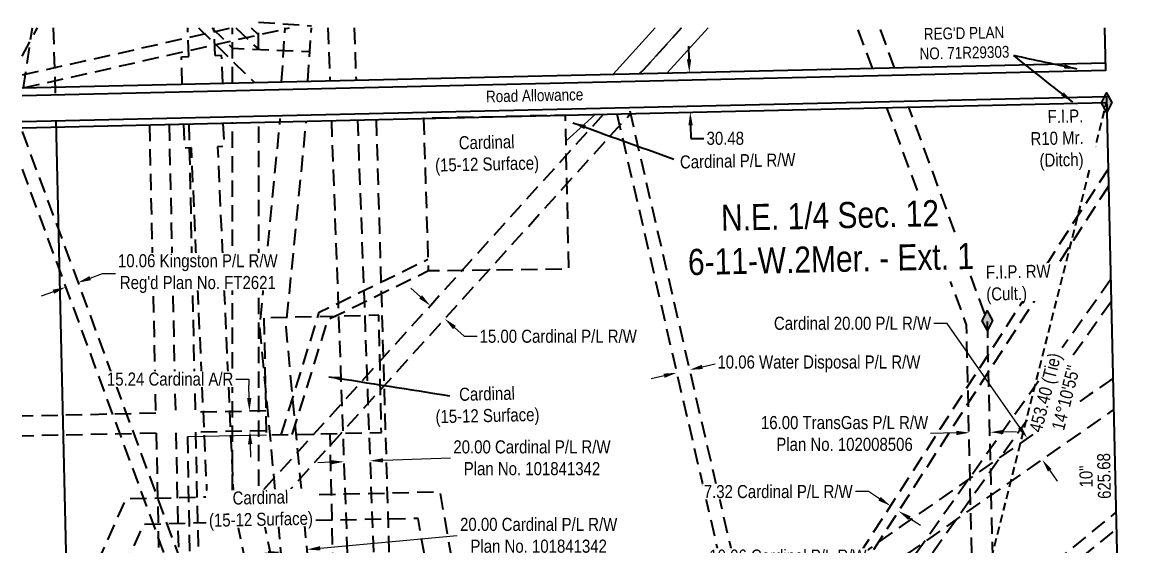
# Model space of a CAD drawing. Extents: x 618590 to 619878, y 5479492 to 5480458.
# Drawn here: x 618590 to 619439, y 5480057 to 5480458 of the extents above; entities that cross this region are included whole.
import ezdxf
from ezdxf.enums import TextEntityAlignment as Align

# ---------------------------------------------------------------- set-up
doc = ezdxf.new("R2010")
doc.units = 0
doc.header["$LTSCALE"] = 5
doc.header["$PDSIZE"] = 0.5
doc.linetypes.add('foc-ACCESSROAD', pattern=[3.75, 2.5, -1.25])
doc.linetypes.add('foc-TIELINE', pattern=[1.875, 1.25, -0.625])
doc.layers.get('Defpoints').update_dxf_attribs({"color": 9})
for name, color, linetype in [('C-AR', 13, 'foc-ACCESSROAD'), ('C-SYMBOL', 7, 'Continuous'), ('F-AR', 190, 'foc-ACCESSROAD'), ('L-BD', 7, 'Continuous'), ('L-MON', 1, 'Continuous'), ('L-TIE', 7, 'foc-TIELINE'), ('L-TITLEDB-T', 4, 'Continuous'), ('R- OTHER', 7, 'Continuous')]:
    doc.layers.add(name, color=color, linetype=linetype)
doc.layers.add('C-AR_TXT', color=14, linetype='Continuous', lineweight=9)
doc.layers.add('F-AR-T', color=190, linetype='Continuous', lineweight=9)
doc.styles.add('175L', font='ARIALN.TTF', dxfattribs={"height": 20})
doc.styles.add('80', font='ARIALN.TTF', dxfattribs={"height": 10})
doc.styles.add('80CG', font='ARIALN.TTF', dxfattribs={"height": 10})
doc.styles.add('80L', font='ARIALN.TTF', dxfattribs={"height": 10})
doc.dimstyles.new('Compass 5 000', dxfattribs={"dimscale": 5, "dimtxt": 9, "dimasz": 2, "dimexe": 0.2, "dimexo": 0.0625, "dimgap": 0.5, "dimtad": 0, "dimtih": 1, "dimtoh": 1, "dimzin": 0, "dimdsep": 46, "dimtxsty": '80CG', "dimcen": 0.1, "dimse1": 1, "dimse2": 1, "dimclrd": 256, "dimclrt": 256, "dimaunit": 1, "dimadec": 4, "dimazin": 0, "dimtfac": 0.06, "dimtofl": 0, "dimtmove": 0, "dimatfit": 1, "dimfxl": 0.2, "dimtolj": 1, "dimtzin": 0, "dimlwd": -1, "dimarcsym": 0})

# ---------------------------------------------------------------- blocks, each defined once
blk = doc.blocks.new('*D382')
at = {"layer": 'C-AR_TXT', "transparency": 16777216}
for p, q in [((619305.23, 5480143.81), (619285.44, 5480143.38)), ((619341.21, 5480144.59), (619351.21, 5480144.81))]:
    blk.add_line(p, q, dxfattribs=at)
for points in [[(619305.19, 5480145.47), (619305.26, 5480142.14), (619315.23, 5480144.03)], [(619341.18, 5480146.26), (619341.25, 5480142.92), (619331.22, 5480144.37)]]:
    blk.add_solid(points, dxfattribs=at)
at = {"layer": 'Defpoints', "color": 0, "transparency": 16777216}
for p in [(619315.23, 5480144.03), (619316.44, 5480088.09), (619332.43, 5480088.44)]:
    blk.add_point(p, dxfattribs=at)
at = {"layer": 'C-AR_TXT', "transparency": 16777216, "insert": (619219.61, 5480143.38), "char_height": 10, "attachment_point": 5, "style": '80CG'}
blk.add_mtext('\\A1;16.00 TransGas P/L R/W\\PPlan No. 102008506', dxfattribs=at)
blk = doc.blocks.new('*D393')
at = {"layer": 'Defpoints', "color": 0, "transparency": 16777216}
for p in [(618832.34, 5480232.79), (618852.32, 5480233.53), (618856.4, 5480122.51)]:
    blk.add_point(p, dxfattribs=at)
at = {"layer": 'F-AR-T', "transparency": 16777216}
for p, q in [((618866.39, 5480122.88), (618917.91, 5480124.77)), ((618826.42, 5480121.41), (618816.43, 5480121.04))]:
    blk.add_line(p, q, dxfattribs=at)
for points in [[(618826.36, 5480123.08), (618826.48, 5480119.74), (618836.42, 5480121.78)], [(618866.33, 5480124.54), (618866.45, 5480121.21), (618856.4, 5480122.51)]]:
    blk.add_solid(points, dxfattribs=at)
at = {"layer": 'F-AR-T', "transparency": 16777216, "insert": (618980.37, 5480124.77), "char_height": 10, "attachment_point": 5, "style": '80CG'}
blk.add_mtext('\\A1;20.00 Cardinal P/L R/W\\PPlan No. 101841342', dxfattribs=at)
blk = doc.blocks.new('*D396')
at = {"layer": 'Defpoints', "color": 0, "transparency": 16777216}
for p in [(618808.25, 5480054.63), (618789.24, 5480043.24), (618809.15, 5480045.12)]:
    blk.add_point(p, dxfattribs=at)
at = {"layer": 'F-AR-T', "transparency": 16777216}
for p, q in [((618818.21, 5480055.57), (618923.04, 5480065.46)), ((618778.39, 5480051.81), (618768.43, 5480050.87))]:
    blk.add_line(p, q, dxfattribs=at)
for points in [[(618818.05, 5480057.23), (618818.36, 5480053.91), (618808.25, 5480054.63)], [(618778.23, 5480053.47), (618778.55, 5480050.15), (618788.34, 5480052.75)]]:
    blk.add_solid(points, dxfattribs=at)
at = {"layer": 'F-AR-T', "transparency": 16777216, "insert": (618985.5, 5480065.46), "char_height": 10, "attachment_point": 5, "style": '80CG'}
blk.add_mtext('\\A1;20.00 Cardinal P/L R/W\\PPlan No. 101841342', dxfattribs=at)
blk = doc.blocks.new('*D399')
at = {"layer": 'Defpoints', "color": 0, "transparency": 16777216}
for p in [(618752.09, 5480160.21), (618764.14, 5480160.47), (618752.43, 5480144.97)]:
    blk.add_point(p, dxfattribs=at)
at = {"layer": 'F-AR-T', "transparency": 16777216}
for p, q in [((618753.6, 5480184.99), (618763.6, 5480184.99)), ((618763.6, 5480184.99), (618763.7, 5480180.46)), ((618763.92, 5480170.47), (618763.7, 5480180.46)), ((618764.69, 5480135.24), (618764.91, 5480125.24))]:
    blk.add_line(p, q, dxfattribs=at)
for points in [[(618765.58, 5480170.5), (618762.25, 5480170.43), (618764.14, 5480160.47)], [(618766.35, 5480135.28), (618763.02, 5480135.2), (618764.47, 5480145.24)]]:
    blk.add_solid(points, dxfattribs=at)
at = {"layer": 'F-AR-T', "transparency": 16777216, "insert": (618703.4, 5480184.99), "char_height": 10, "attachment_point": 5, "style": '80CG', "bg_fill": 3, "box_fill_scale": 1.1, "bg_fill_color": 256, "bg_fill_true_color": 13158600, "bg_fill_transparency": 0}
blk.add_mtext('\\A1;15.24 Cardinal A/R', dxfattribs=at)
blk = doc.blocks.new('*D400')
at = {"layer": 'Defpoints', "color": 0, "transparency": 16777216}
for p in [(619090.42, 5480193.2), (619100.22, 5480195.47), (619100.99, 5480192.12)]:
    blk.add_point(p, dxfattribs=at)
at = {"layer": 'F-AR-T', "transparency": 16777216}
for p, q in [((619110.73, 5480194.37), (619120.48, 5480196.62)), ((619081.45, 5480187.6), (619071.71, 5480185.34))]:
    blk.add_line(p, q, dxfattribs=at)
for points in [[(619081.07, 5480189.22), (619081.82, 5480185.97), (619091.19, 5480189.85)], [(619110.36, 5480195.99), (619111.11, 5480192.75), (619100.99, 5480192.12)]]:
    blk.add_solid(points, dxfattribs=at)
at = {"layer": 'F-AR-T', "transparency": 16777216, "insert": (619199.98, 5480196.62), "char_height": 10, "attachment_point": 5, "style": '80CG'}
blk.add_mtext('\\A1;10.06 Water Disposal P/L R/W', dxfattribs=at)
blk = doc.blocks.new('*D401')
at = {"layer": 'Defpoints', "color": 0, "transparency": 16777216}
for p in [(619263, 5480100.76), (619269.14, 5480096.79), (619254.78, 5480088.05)]:
    blk.add_point(p, dxfattribs=at)
at = {"layer": 'F-AR-T', "transparency": 16777216}
for p, q in [((619237.98, 5480098.91), (619227.98, 5480098.91)), ((619246.38, 5480093.48), (619237.98, 5480098.91)), ((619269.32, 5480078.65), (619277.72, 5480073.22))]:
    blk.add_line(p, q, dxfattribs=at)
for points in [[(619247.29, 5480094.88), (619245.48, 5480092.08), (619254.78, 5480088.05)], [(619270.23, 5480080.05), (619268.42, 5480077.25), (619260.92, 5480084.08)]]:
    blk.add_solid(points, dxfattribs=at)
at = {"layer": 'F-AR-T', "transparency": 16777216, "insert": (619168.82, 5480098.91), "char_height": 10, "attachment_point": 5, "style": '80CG', "bg_fill": 3, "box_fill_scale": 1.1, "bg_fill_color": 256, "bg_fill_true_color": 13158600, "bg_fill_transparency": 0}
blk.add_mtext('\\A1;7.32 Cardinal P/L R/W', dxfattribs=at)
blk = doc.blocks.new('*D402')
at = {"layer": 'Defpoints', "color": 0, "transparency": 16777216}
for p in [(619264.57, 5480037.96), (619244.28, 5480009.45), (619252.49, 5480003.61)]:
    blk.add_point(p, dxfattribs=at)
at = {"layer": 'F-AR-T', "transparency": 16777216}
for p, q in [((619248.27, 5480049.55), (619238.27, 5480049.55)), ((619256.42, 5480043.76), (619248.27, 5480049.55)), ((619280.93, 5480026.32), (619289.07, 5480020.52))]:
    blk.add_line(p, q, dxfattribs=at)
for points in [[(619257.39, 5480045.11), (619255.45, 5480042.4), (619264.57, 5480037.96)], [(619281.89, 5480027.67), (619279.96, 5480024.96), (619272.78, 5480032.11)]]:
    blk.add_solid(points, dxfattribs=at)
at = {"layer": 'F-AR-T', "transparency": 16777216, "insert": (619176.27, 5480049.55), "char_height": 10, "attachment_point": 5, "style": '80CG', "bg_fill": 3, "box_fill_scale": 1.1, "bg_fill_color": 256, "bg_fill_true_color": 13158600, "bg_fill_transparency": 0}
blk.add_mtext('\\A1;10.06 Cardinal P/L R/W', dxfattribs=at)
blk = doc.blocks.new('*D409')
at = {"layer": 'Defpoints', "color": 0, "transparency": 16777216}
for p in [(618632.87, 5480258.83), (618636.95, 5480218.75), (618646.38, 5480222.23)]:
    blk.add_point(p, dxfattribs=at)
at = {"layer": 'F-AR-T', "transparency": 16777216}
for p, q in [((618642.25, 5480262.29), (618651.64, 5480265.76)), ((618651.64, 5480265.76), (618661.64, 5480265.76)), ((618614.06, 5480251.89), (618604.68, 5480248.43))]:
    blk.add_line(p, q, dxfattribs=at)
for points in [[(618641.68, 5480263.86), (618642.83, 5480260.73), (618632.87, 5480258.83)], [(618613.48, 5480253.45), (618614.64, 5480250.33), (618623.44, 5480255.35)]]:
    blk.add_solid(points, dxfattribs=at)
at = {"layer": 'F-AR-T', "transparency": 16777216, "insert": (618724.6, 5480265.76), "char_height": 10, "attachment_point": 5, "style": '80CG', "bg_fill": 3, "box_fill_scale": 1.1, "bg_fill_color": 256, "bg_fill_true_color": 13158600, "bg_fill_transparency": 0}
blk.add_mtext("\\A1;10.06 Kingston P/L R/W\\PReg'd Plan No. FT2621", dxfattribs=at)
blk = doc.blocks.new('*D383')
at = {"transparency": 16777216}
for p, q in [((619100.59, 5480429.68), (619100.36, 5480439.67)), ((619101.76, 5480379.22), (619101.99, 5480369.22)), ((619101.99, 5480369.22), (619111.99, 5480369.22))]:
    blk.add_line(p, q, dxfattribs=at)
for points in [[(619102.26, 5480429.71), (619098.92, 5480429.64), (619100.82, 5480419.68)], [(619103.43, 5480379.26), (619100.09, 5480379.18), (619101.53, 5480389.22)]]:
    blk.add_solid(points, dxfattribs=at)
at = {"layer": 'Defpoints', "color": 0, "transparency": 16777216}
for p in [(619100.82, 5480419.68), (619127.1, 5480420.29), (619127.81, 5480389.83)]:
    blk.add_point(p, dxfattribs=at)
at = {"transparency": 16777216, "insert": (619128.34, 5480369.22), "char_height": 10, "attachment_point": 5, "style": '80CG'}
blk.add_mtext('\\A1;30.48', dxfattribs=at)
blk = doc.blocks.new('*D384')
at = {"layer": 'Defpoints', "color": 0, "transparency": 16777216}
for p in [(618918.74, 5480259.17), (618929.86, 5480249.11), (618913.64, 5480231.19)]:
    blk.add_point(p, dxfattribs=at)
at = {"layer": 'F-AR-T', "transparency": 16777216}
for p, q in [((618895.11, 5480247.97), (618887.69, 5480254.68)), ((618921.05, 5480224.48), (618928.47, 5480217.77)), ((618928.47, 5480217.77), (618938.47, 5480217.77))]:
    blk.add_line(p, q, dxfattribs=at)
for points in [[(618896.23, 5480249.2), (618893.99, 5480246.73), (618902.52, 5480241.26)], [(618922.17, 5480225.72), (618919.93, 5480223.25), (618913.64, 5480231.19)]]:
    blk.add_solid(points, dxfattribs=at)
at = {"layer": 'F-AR-T', "transparency": 16777216, "insert": (619000.47, 5480217.77), "char_height": 10, "attachment_point": 5, "style": '80CG'}
blk.add_mtext('\\A1;15.00 Cardinal P/L R/W', dxfattribs=at)
blk = doc.blocks.new('*D387')
at = {"layer": 'Defpoints', "color": 0, "transparency": 16777216}
for p in [(619370.94, 5480123.4), (619288.81, 5480090.4), (619300.26, 5480074.01)]:
    blk.add_point(p, dxfattribs=at)
at = {"layer": 'F-AR-T', "transparency": 16777216}
for p, q in [((619298.08, 5480227.68), (619288.08, 5480227.68)), ((619353.76, 5480147.99), (619298.08, 5480227.68)), ((619376.67, 5480115.2), (619382.39, 5480107))]:
    blk.add_line(p, q, dxfattribs=at)
for points in [[(619355.13, 5480148.94), (619352.39, 5480147.03), (619359.49, 5480139.79)], [(619378.03, 5480116.16), (619375.3, 5480114.25), (619370.94, 5480123.4)]]:
    blk.add_solid(points, dxfattribs=at)
at = {"layer": 'F-AR-T', "transparency": 16777216, "insert": (619225.73, 5480227.68), "char_height": 10, "attachment_point": 5, "style": '80CG'}
blk.add_mtext('\\A1;Cardinal 20.00 P/L R/W', dxfattribs=at)
blk = doc.blocks.new('FIP')
h = blk.add_hatch(color=80)
h.dxf.hatch_style = 1
h.paths.add_polyline_path([(0, -1.5), (-0.8, 0), (0, 1.5), (0.8, 0)])
at = {"color": 80}
blk.add_lwpolyline([(0, -1.5), (-0.8, 0), (0, 1.5), (0.8, 0)], close=True, dxfattribs=at)

msp = doc.modelspace()

# ---------------------------------------------------------------- linework, layer by layer
at = {"layer": 'C-AR', "color": 14, "flags": 128}
for points in [[(619240.917, 5480422.926), (619229.566, 5480453.833)], [(619257.813, 5480423.318), (619246.606, 5480453.833)], [(619275.335, 5480329.216), (619252.017, 5480392.705)], [(619304.053, 5480297.418), (619268.913, 5480393.096)], [(619322.939, 5479788.869), (619313.007, 5480226.643), (619300.824, 5480259.815)], [(619339.384, 5479769.227), (619434.317, 5479771.284), (619434.103, 5479781.278), (619343.155, 5479779.308), (619342.927, 5479789.322), (619338.93, 5479789.231), (619328.937, 5480229.663), (619316.301, 5480264.068)]]:
    msp.add_lwpolyline(points, dxfattribs=at)
at = {"layer": 'F-AR'}
for p, q in [((618717.839, 5480431.755), (618716.85, 5480453.833)), ((618737.812, 5480432.65), (618736.863, 5480453.833)), ((618712.098, 5480431.63), (618717.839, 5480431.755)), ((618712.556, 5480410.677), (618712.098, 5480431.63)), ((618737.812, 5480432.65), (618742.806, 5480432.874)), ((618743.768, 5480411.401), (618742.806, 5480432.874)), ((618687.533, 5480379.619), (618692.343, 5480159.659)), ((618702.615, 5480379.948), (618707.425, 5480159.988)), ((618717.69, 5480380.318), (618722.502, 5480160.318)), ((618692.693, 5480143.668), (618699.862, 5479815.873)), ((618707.775, 5480143.997), (618714.943, 5479816.203)), ((618722.851, 5480144.327), (618729.257, 5479851.431))]:
    msp.add_line(p, q, dxfattribs=at)
at = {"layer": 'F-AR', "flags": 128}
for points in [[(618590.159, 5480432.221), (618601.846, 5480453.833)], [(618590.414, 5480417.783), (618750.154, 5480453.833)], [(618591.164, 5480407.863), (618597.96, 5480453.833)], [(618591.164, 5480407.863), (618794.859, 5480453.833)], [(618613.999, 5480453.833), (618615.41, 5480402.72)], [(618725.14, 5480453.833), (618767.937, 5480411.961)], [(618735.275, 5480453.833), (618751.201, 5480438.221), (618810.309, 5480435.667)], [(618751.117, 5480411.571), (618751.25, 5480453.833)], [(618753.79, 5480453.833), (618771.005, 5480437.365)], [(618765.354, 5480453.833), (618771.006, 5480448.341)], [(618771.005, 5480437.365), (618771.006, 5480453.833)], [(618771.006, 5480458.132), (618811.609, 5480455.413)], [(618788.743, 5480412.443), (618791.468, 5480453.833)], [(618808.811, 5480412.909), (618811.505, 5480453.833)], [(618824.234, 5480453.833), (618825.721, 5480413.301)], [(618844.241, 5480453.833), (618845.701, 5480414.034)], [(619062.653, 5480418.793), (619066.026, 5480421.892), (619094.938, 5480453.833)], [(619045.39, 5480387.915), (619129.11, 5480025.878), (618745.942, 5479617.337)], [(619055.188, 5480390.18), (619140.118, 5480022.913), (618760.019, 5479617.645)], [(618762.645, 5480086.724), (618773.762, 5480076.661), (619056.093, 5480388.573)], [(618762.645, 5480086.724), (619035.054, 5480387.675)], [(618897.38, 5480384.483), (618900.998, 5480268.059), (619008.639, 5480269.345), (619005.912, 5480386.999), (618897.38, 5480384.483)], [(618609.936, 5479959.396), (618669.704, 5480093.549), (618731.831, 5480094.906), (618719.71, 5480361.953), (618714.717, 5480361.726), (618713.877, 5480380.229)], [(618743.866, 5480380.925), (618744.676, 5480363.086), (618739.683, 5480362.859), (618751.825, 5480095.343), (618909.844, 5480098.795), (618948.034, 5479882.653), (618928.345, 5479879.174), (618893.139, 5480078.432), (618682.81, 5480073.837), (618618.547, 5479929.597)], [(618813.542, 5479786.922), (618751.246, 5480093.757), (618751.218, 5480381.557)], [(618833.136, 5479790.9), (618771.239, 5480095.767), (618771.211, 5480381.559)], [(618824.399, 5479670.666), (618772.096, 5480224.946), (618787.746, 5480384.357)], [(618844.391, 5479671.624), (618792.182, 5480224.908), (618807.644, 5480382.403)], [(618826.838, 5480382.848), (618847.063, 5479831.601), (618832.034, 5479671.237)], [(618846.819, 5480383.581), (618867.091, 5479831.032), (618852.175, 5479671.867)], [(618861.083, 5480383.642), (618874.199, 5479940.139)], [(618590.159, 5480374.596), (618733.49, 5479986.133), (618741.494, 5479617.239)], [(618590.159, 5480345.555), (618723.476, 5479984.232), (618731.444, 5479617.02)], [(619421.323, 5480345.734), (618906.079, 5479548.512)], [(619421.617, 5480332.718), (618912.221, 5479544.543)], [(618788.491, 5480142.463), (618817.606, 5480236.199), (618900.727, 5480276.753)], [(618796.923, 5480142.648), (618824.219, 5480230.527), (618901.149, 5480268.061)], [(619423.243, 5480260.917), (619386.189, 5480208.851)], [(619423.624, 5480244.107), (619392.547, 5480200.44)], [(619423.624, 5480244.107), (619394.2, 5480202.762)], [(618775.11, 5480231.725), (618777.067, 5480142.213), (618865.103, 5480144.139), (618863.141, 5480233.834), (618775.11, 5480231.725)], [(619368.17, 5480183.531), (619112.457, 5479824.22), (618955.557, 5479600.052), (618871.704, 5479597.979)], [(619424.95, 5480185.525), (619406.956, 5480172.953), (619399.671, 5480167.884)], [(618692.36, 5480158.899), (618590.159, 5480156.664)], [(618776.662, 5480160.743), (618722.518, 5480159.559)], [(619363.69, 5480142.723), (619092.295, 5479953.104), (618932.089, 5479686.504), (618844.564, 5479607.07), (618858.001, 5479592.265), (618947.708, 5479673.68), (619107.238, 5479939.154), (619425.494, 5480161.515)], [(619359.287, 5480153.705), (619120.673, 5479818.421), (618960.883, 5479590.124), (618871.952, 5479587.925)], [(618692.693, 5480143.668), (618590.159, 5480141.425)], [(618716.592, 5480140.896), (618718.748, 5480031.371), (618828.296, 5480033.767), (618825.901, 5480143.281)], [(618776.995, 5480145.511), (618722.851, 5480144.327)], [(618871.22, 5479630.012), (618946.498, 5479690.896), (619427.275, 5480082.84)], [(618877.544, 5479622.193), (618952.837, 5479683.088), (619427.564, 5480070.1)]]:
    msp.add_lwpolyline(points, dxfattribs=at)
at = {"layer": 'F-AR-T', "flags": 128}
for points in [[(619042.574, 5480418.328), (619074.712, 5480453.833)], [(619063.233, 5480418.807), (619094.938, 5480453.833)], [(619083.893, 5480419.286), (619115.163, 5480453.833)], [(619006.373, 5480367.094), (619028.615, 5480387.526)], [(618777.067, 5480142.213), (618716.592, 5480140.896)]]:
    msp.add_lwpolyline(points, dxfattribs=at)
at = {"layer": 'L-TIE'}
for q in [(619420.171, 5480396.604), (619420.171, 5480396.603)]:
    msp.add_line((619309.121, 5479957.163), q, dxfattribs=at)
at = {"layer": 'R- OTHER', "flags": 128}
for points in [[(618590.159, 5480402.135), (619419.61, 5480421.364), (619418.875, 5480453.833)], [(618590.159, 5480407.84), (619419.634, 5480427.069)], [(618590.159, 5480382.016), (619420.066, 5480401.255), (619440.153, 5479514.083)], [(618590.159, 5480377.361), (619420.171, 5480396.603)], [(618615.965, 5480382.614), (618636.073, 5479514.083)]]:
    msp.add_lwpolyline(points, dxfattribs=at)

# ---------------------------------------------------------------- block references
at = {"layer": 'L-MON', "xscale": 4.996530533290938, "yscale": 4.996530533290938, "zscale": 4.996530533290938, "rotation": 1.252803124995758}
msp.add_blockref('FIP', (619328.937, 5480229.663), dxfattribs=at)

# ---------------------------------------------------------------- texts
at = {"layer": 'C-SYMBOL', "color": 3, "insert": (619208.25, 5480320.252), "char_height": 19.99364, "width": 484.31641, "attachment_point": 2, "rotation": 1.252803, "style": '175L'}
msp.add_mtext('N.E. 1/4 Sec. 12 \\P6-11-W.2Mer. - Ext. 1', dxfattribs=at)
at = {"layer": 'F-AR-T', "char_height": 9.99665, "attachment_point": 5, "rotation": 1.252803, "style": '80L'}
for insert in [(618945.848, 5480356.442), (618946.151, 5480163.981)]:
    msp.add_mtext_dynamic_manual_height_columns('Cardinal\\P(15-12 Surface)', width=121.66344, gutter_width=44.985, heights=[0], dxfattribs=dict(at, insert=insert))
at = {"layer": 'F-AR-T', "insert": (619137.844, 5480351.994), "char_height": 9.99682, "attachment_point": 5, "rotation": 1.252803, "style": '80CG'}
msp.add_mtext('\\A1;Cardinal P/L R/W', dxfattribs=at)
at = {"layer": 'L-BD', "style": '80L'}
for s, height, rotation, p in [('453.40 (Tie)', 9.99682, 75.817903, (619374.338, 5480174.434)), ("14°10'55''", 9.9968, 75.817903, (619388.876, 5480170.76)), ('625.68', 9.9968, 91.136603, (619418.222, 5480110.868)), ('10"', 9.9968, 91.136603, (619404.435, 5480110.538))]:
    msp.add_text(s, height=height, rotation=rotation, dxfattribs=at).set_placement(p, align=Align.MIDDLE)
at = {"layer": 'L-TITLEDB-T', "char_height": 8.99714, "attachment_point": 5, "rotation": 1.252803, "style": '80L'}
for s, insert in [("REG'D PLAN \\PNO. 71R29303", (619311.225, 5480442.223)), ('Road Allowance', (618982.408, 5480401.975))]:
    msp.add_mtext_dynamic_manual_height_columns(s, width=177.18917, gutter_width=44.986, heights=[0], dxfattribs=dict(at, insert=insert))

# ---------------------------------------------------------------- dimensions: what is measured, and where the dimension line sits
at = {"color": 6}
dim = msp.add_linear_dim(base=(619100.823, 5480419.678), p1=(619127.808, 5480389.825), p2=(619127.102, 5480420.287), angle=91.328019, text='30.48', dimstyle='Compass 5 000', dxfattribs=at)
dim.commit()
dim.dimension.update_dxf_attribs({"geometry": '*D383', "text_midpoint": (619128.336, 5480369.221), "dimtype": 161})
at = {"layer": 'C-AR_TXT', "color": 6}
dim = msp.add_linear_dim(base=(619315.226, 5480144.025), p1=(619332.435, 5480088.442), p2=(619316.443, 5480088.094), angle=181.247076, text='16.00 TransGas P/L R/W\\PPlan No. 102008506', dimstyle='Compass 5 000', dxfattribs=at)
dim.commit()
dim.dimension.update_dxf_attribs({"geometry": '*D382', "text_midpoint": (619219.613, 5480143.377), "dimtype": 161})
at = {"layer": 'F-AR-T', "color": 6}
for base, p1, p2, angle, text, picture, middle in [((618913.638, 5480231.193), (618918.738, 5480259.172), (618929.855, 5480249.109), 317.849826, '15.00 Cardinal P/L R/W', '*D384', (619000.468, 5480217.771)), ((618856.397, 5480122.509), (618832.344, 5480232.793), (618852.324, 5480233.526), 2.101134, '20.00 Cardinal P/L R/W\\PPlan No. 101841342', '*D393', (618980.37, 5480124.766))]:
    dim = msp.add_linear_dim(base=base, p1=p1, p2=p2, angle=angle, text=text, dimstyle='Compass 5 000', dxfattribs=at)
    dim.commit()
    dim.dimension.update_dxf_attribs({"geometry": picture, "text_midpoint": middle, "dimtype": 161})
dim = msp.add_aligned_dim(p1=(619090.417, 5480193.201), p2=(619100.215, 5480195.467), distance=-3.439, text='10.06 Water Disposal P/L R/W', dimstyle='Compass 5 000', dxfattribs=at)
dim.commit()
dim.dimension.update_dxf_attribs({"geometry": '*D400', "text_midpoint": (619199.985, 5480196.622)})
at = {"layer": 'F-AR-T'}
dim = msp.add_linear_dim(base=(618808.25, 5480054.629), p1=(618789.242, 5480043.241), p2=(618809.147, 5480045.119), angle=5.390655, text='20.00 Cardinal P/L R/W\\PPlan No. 101841342', dimstyle='Compass 5 000', dxfattribs=at)
dim.commit()
dim.dimension.update_dxf_attribs({"geometry": '*D396', "text_midpoint": (618985.5, 5480065.462), "dimtype": 161})

# ---------------------------------------------------------------- leaders
at = {"layer": 'F-AR-T', "color": 6, "path_type": 1}
for points in [[(619011.596, 5480381.235), (619088.865, 5480353.364)], [(618824.931, 5480186.824), (618917.195, 5480172.321)]]:
    msp.add_leader(points, dimstyle='Compass 5 000', override={"dimgap": 0.5, "dimtad": 0}, dxfattribs=at)
at = {"layer": 'L-TITLEDB-T', "path_type": 1}
for points in [[(619394.269, 5480396.945), (619349.129, 5480432.517)], [(619397.545, 5480422.276), (619349.129, 5480432.517)]]:
    msp.add_leader(points, dimstyle='Compass 5 000', override={"dimgap": 0.5, "dimtad": 0}, dxfattribs=at)

# ---------------------------------------------------------------- next in the draw order: texts
at = {"layer": 'F-AR-T', "insert": (618772.731, 5480084.598), "char_height": 9.99665, "attachment_point": 5, "rotation": 1.252803, "style": '80L', "bg_fill": 3, "box_fill_scale": 1.1, "bg_fill_color": 256, "bg_fill_transparency": 0}
msp.add_mtext_dynamic_manual_height_columns('Cardinal\\P(15-12 Surface)', width=81.43689, gutter_width=44.985, heights=[0], dxfattribs=at)
at = {"layer": 'L-MON', "color": 3, "insert": (619400.321, 5480391.45), "char_height": 9.99306, "attachment_point": 1, "rotation": 1.252803, "style": '80', "bg_fill": 3, "box_fill_scale": 1.1, "bg_fill_color": 256, "bg_fill_transparency": 0}
msp.add_mtext('\\pi-25.41891;F.I.P. \\P\\pi-38.84751;R10 Mr. \\P\\pi-32.32408;(Ditch)', dxfattribs=at)

# ---------------------------------------------------------------- next in the draw order: dimensions: what is measured, and where the dimension line sits
at = {"layer": 'F-AR-T', "color": 6}
dim = msp.add_linear_dim(base=(618764.136, 5480160.469), p1=(618752.427, 5480144.974), p2=(618752.094, 5480160.205), angle=91.252803, text='15.24 Cardinal A/R', dimstyle='Compass 5 000', override={"dimtmove": 1, "dimtfill": 1}, dxfattribs=at)
dim.commit()
dim.dimension.update_dxf_attribs({"geometry": '*D399', "text_midpoint": (618755.596, 5480184.992), "dimtype": 161})
dim = msp.add_aligned_dim(p1=(619269.138, 5480096.791), p2=(619262.997, 5480100.761), distance=15.135, text='7.32 Cardinal P/L R/W', dimstyle='Compass 5 000', override={"dimtfill": 1}, dxfattribs=at)
dim.commit()
dim.dimension.update_dxf_attribs({"geometry": '*D401', "text_midpoint": (619168.817, 5480098.906)})

# ---------------------------------------------------------------- next in the draw order: block references
at = {"layer": 'L-MON', "xscale": 4.996530533290938, "yscale": 4.996530533290938, "zscale": 4.996530533290938, "rotation": 1.252803124995758}
msp.add_blockref('FIP', (619420.171, 5480396.603), dxfattribs=at)

# ---------------------------------------------------------------- next in the draw order: dimensions: what is measured, and where the dimension line sits
at = {"layer": 'F-AR-T', "color": 6}
dim = msp.add_aligned_dim(p1=(618636.947, 5480218.749), p2=(618646.378, 5480222.229), distance=39.016, text="10.06 Kingston P/L R/W\\PReg'd Plan No. FT2621", dimstyle='Compass 5 000', override={"dimtfill": 1}, dxfattribs=at)
dim.commit()
dim.dimension.update_dxf_attribs({"geometry": '*D409', "text_midpoint": (618724.603, 5480265.756)})
dim = msp.add_linear_dim(base=(619264.569, 5480037.957), p1=(619252.492, 5480003.609), p2=(619244.282, 5480009.452), angle=144.561478, text='10.06 Cardinal P/L R/W', dimstyle='Compass 5 000', override={"dimtfill": 1}, dxfattribs=at)
dim.commit()
dim.dimension.update_dxf_attribs({"geometry": '*D402', "text_midpoint": (619176.272, 5480049.554), "dimtype": 161})

# ---------------------------------------------------------------- next in the draw order: dimensions: what is measured, and where the dimension line sits
dim = msp.add_linear_dim(base=(619370.939, 5480123.398), p1=(619288.806, 5480090.403), p2=(619300.257, 5480074.013), angle=304.94145, text='Cardinal 20.00 P/L R/W', dimstyle='Compass 5 000', dxfattribs=at)
dim.commit()
dim.dimension.update_dxf_attribs({"geometry": '*D387', "text_midpoint": (619225.733, 5480227.684), "dimtype": 161})

# ---------------------------------------------------------------- next in the draw order: texts
at = {"layer": 'L-MON', "color": 3, "insert": (619327.633, 5480271.715), "char_height": 9.9931, "attachment_point": 1, "rotation": 1.252803, "style": '80', "bg_fill": 3, "box_fill_scale": 1.1, "bg_fill_color": 256, "bg_fill_transparency": 0}
msp.add_mtext('F.I.P. RW \\P(Cult.)', dxfattribs=at)

doc.saveas('drawing.dxf')
